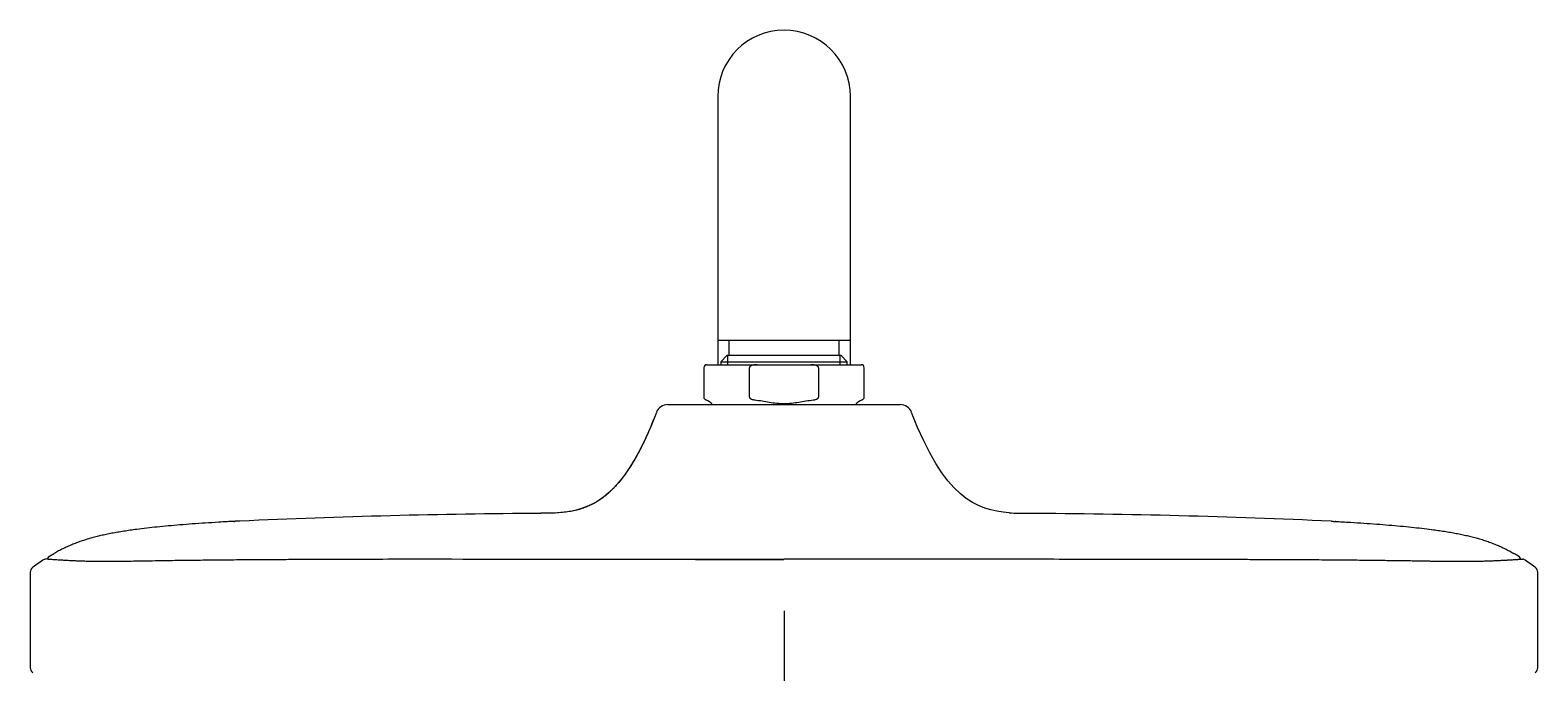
# Model space of a CAD drawing. Header units: millimetres. Extents: x 169 to 4368, y -1049 to 1924.
# Drawn here: x 441.62 to 466.62, y 1205.4 to 1216.06 of the extents above; entities that cross this region are included whole.
import ezdxf

# ---------------------------------------------------------------- set-up
doc = ezdxf.new("R2010")
doc.units = ezdxf.units.MM

msp = doc.modelspace()

# ---------------------------------------------------------------- linework, layer by layer
for p, q in [((453.024, 1214.959), (453.024, 1210.909)), ((455.224, 1210.909), (455.224, 1214.959)), ((455.224, 1210.909), (453.024, 1210.909)), ((453.024, 1210.909), (453.024, 1210.509)), ((453.209, 1210.909), (453.209, 1210.659)), ((455.039, 1210.659), (455.039, 1210.909)), ((455.224, 1210.509), (455.224, 1210.909)), ((453.176, 1210.659), (453.076, 1210.559)), ((455.071, 1210.659), (453.176, 1210.659)), ((453.192, 1210.509), (453.192, 1210.659)), ((455.055, 1210.509), (455.055, 1210.659)), ((455.171, 1210.559), (455.071, 1210.659)), ((452.794, 1210.459), (452.794, 1209.972)), ((452.844, 1210.509), (453.678, 1210.509)), ((453.076, 1210.559), (455.171, 1210.559)), ((453.076, 1210.559), (453.076, 1210.509)), ((453.55, 1209.972), (453.55, 1210.459)), ((453.678, 1210.509), (454.569, 1210.509)), ((454.569, 1210.509), (455.404, 1210.509)), ((454.697, 1210.459), (454.697, 1209.972)), ((455.171, 1210.509), (455.171, 1210.559)), ((455.454, 1209.972), (455.454, 1210.459)), ((452.194, 1209.848), (454.124, 1209.848)), ((454.124, 1209.848), (456.053, 1209.848)), ((441.913, 1207.288), (441.913, 1207.285)), ((466.335, 1207.277), (466.334, 1207.288)), ((441.622, 1207.065), (441.622, 1206.679)), ((466.625, 1206.679), (466.625, 1207.065)), ((441.622, 1206.679), (441.622, 1205.485)), ((441.622, 1206.679), (441.622, 1205.485)), ((466.625, 1205.485), (466.625, 1206.679)), ((466.625, 1205.485), (466.625, 1206.679)), ((454.124, 1206.424), (454.124, 1202.424))]:
    msp.add_line(p, q)
for centre, radius, start, end in [((454.124, 1214.959), 1.1, 0, 180), ((452.844, 1210.459), 0.05, 90, 180), ((455.404, 1210.459), 0.05, 0, 90), ((452.844, 1209.972), 0.05, 180, 253.7398), ((452.774, 1209.732), 0.2, 35.274, 73.7398), ((455.474, 1209.732), 0.2, 106.2602, 144.7257), ((455.404, 1209.972), 0.05, 286.2602, 0), ((452.194, 1209.648), 0.2, 90, 159.3619), ((456.053, 1209.648), 0.2, 20.6379, 90), ((450.905, 1079.417), 128.628, 90.36222, 92.58639), ((452.109, 2382.028), 1173.987, 269.901541, 269.901547), ((458.151, 1212.822), 4.779, 266.5093, 270.0598), ((457.393, 1081.727), 126.318, 89.65433, 89.65439), ((456.14, 2167.835), 959.795, 270.120319, 270.120321), ((457.393, 1081.727), 126.318, 87.36713, 89.65262), ((464.636, 1204.603), 3.198, 58.4309, 60.2173), ((441.731, 1207.063), 0.108, 125.0322, 179.9368), ((445.279, 1202.018), 6.276, 123.042, 125.1184), ((441.894, 1207.192), 0.0946, 88.1629, 112.6906), ((441.963, 1207.285), 0.0504, 136.7393, 176.8754), ((441.963, 1207.285), 0.0502, 136.5583, 176.9811), ((441.963, 1207.285), 0.05, 121.5422, 137.8881), ((454.554, 3931.291), 2724.012, 269.867385, 269.990939), ((453.3, 3071.179), 1863.899, 269.929628, 270.025301), ((466.284, 1207.286), 0.05, 41.6836, 58.4584), ((466.284, 1207.285), 0.0504, 3.0878, 42.2697), ((466.284, 1207.285), 0.0502, 3.0086, 41.8042), ((466.385, 1207.271), 0.01, 57.0851, 112.5763), ((462.968, 1202.018), 6.276, 54.8816, 56.958), ((466.516, 1207.063), 0.108, 0.0646, 54.9665), ((466.516, 1207.063), 0.108, 0.062, 54.9683), ((441.731, 1207.063), 0.108, 179.0471, 179.9368), ((441.73, 1205.485), 0.107, 180.0648, 235.5874), ((466.517, 1205.485), 0.107, 304.4124, 359.9354)]:
    msp.add_arc(centre, radius, start, end)
for points, degree, knots in [([(453.678, 1210.509), (453.666, 1210.509), (453.654, 1210.508), (453.629, 1210.506), (453.617, 1210.504), (453.599, 1210.5), (453.593, 1210.498), (453.582, 1210.493), (453.576, 1210.491), (453.568, 1210.486), (453.566, 1210.484), (453.562, 1210.481), (453.561, 1210.48), (453.559, 1210.478), (453.558, 1210.477), (453.556, 1210.475), (453.555, 1210.474), (453.553, 1210.471), (453.553, 1210.469), (453.551, 1210.467), (453.551, 1210.465), (453.55, 1210.462), (453.55, 1210.461), (453.55, 1210.459)], 3, [0, 0, 0, 0, 0.25, 0.25, 0.5, 0.5, 0.625, 0.625, 0.75, 0.75, 0.8125, 0.8125, 0.84375, 0.84375, 0.875, 0.875, 0.90625, 0.90625, 0.9375, 0.9375, 0.96875, 0.96875, 1, 1, 1, 1]), ([(454.697, 1210.459), (454.697, 1210.461), (454.697, 1210.462), (454.696, 1210.465), (454.696, 1210.467), (454.694, 1210.471), (454.692, 1210.474), (454.688, 1210.478), (454.686, 1210.48), (454.681, 1210.484), (454.679, 1210.486), (454.671, 1210.491), (454.665, 1210.493), (454.654, 1210.498), (454.648, 1210.5), (454.63, 1210.504), (454.618, 1210.506), (454.593, 1210.508), (454.581, 1210.509), (454.569, 1210.509)], 3, [0, 0, 0, 0, 0.03125, 0.03125, 0.0625, 0.0625, 0.125, 0.125, 0.1875, 0.1875, 0.25, 0.25, 0.375, 0.375, 0.5, 0.5, 0.75, 0.75, 1, 1, 1, 1]), ([(453.55, 1209.972), (453.55, 1209.97), (453.55, 1209.968), (453.552, 1209.963), (453.553, 1209.961), (453.555, 1209.957), (453.557, 1209.956), (453.56, 1209.952), (453.561, 1209.951), (453.567, 1209.947), (453.57, 1209.944), (453.578, 1209.94), (453.582, 1209.938), (453.591, 1209.935), (453.595, 1209.933), (453.604, 1209.931), (453.608, 1209.93), (453.621, 1209.927), (453.63, 1209.925), (453.639, 1209.924)], 3, [0, 0, 0, 0, 0.0625, 0.0625, 0.125, 0.125, 0.1875, 0.1875, 0.25, 0.25, 0.375, 0.375, 0.5, 0.5, 0.625, 0.625, 0.75, 0.75, 1, 1, 1, 1]), ([(453.639, 1209.924), (453.68, 1209.92), (453.721, 1209.914), (453.802, 1209.901), (453.842, 1209.894), (453.923, 1209.881), (453.964, 1209.875), (454.025, 1209.869), (454.045, 1209.867), (454.076, 1209.866), (454.086, 1209.865), (454.102, 1209.865), (454.107, 1209.865), (454.117, 1209.865), (454.122, 1209.865), (454.148, 1209.865), (454.168, 1209.865), (454.208, 1209.868), (454.228, 1209.869), (454.289, 1209.876), (454.328, 1209.882), (454.408, 1209.895), (454.448, 1209.901), (454.528, 1209.914), (454.568, 1209.92), (454.608, 1209.924)], 3, [0, 0, 0, 0, 0.125, 0.125, 0.25, 0.25, 0.375, 0.375, 0.4375, 0.4375, 0.46875, 0.46875, 0.484375, 0.484375, 0.5, 0.5, 0.5625, 0.5625, 0.625, 0.625, 0.75, 0.75, 0.875, 0.875, 1, 1, 1, 1]), ([(454.608, 1209.924), (454.617, 1209.925), (454.626, 1209.927), (454.643, 1209.93), (454.652, 1209.933), (454.665, 1209.938), (454.669, 1209.94), (454.677, 1209.944), (454.68, 1209.947), (454.686, 1209.951), (454.687, 1209.952), (454.69, 1209.956), (454.692, 1209.957), (454.694, 1209.961), (454.695, 1209.963), (454.697, 1209.968), (454.697, 1209.97), (454.697, 1209.972)], 3, [0, 0, 0, 0, 0.25, 0.25, 0.5, 0.5, 0.625, 0.625, 0.75, 0.75, 0.8125, 0.8125, 0.875, 0.875, 0.9375, 0.9375, 1, 1, 1, 1]), ([(452.007, 1209.718), (451.991, 1209.676), (451.963, 1209.605), (451.914, 1209.483), (451.865, 1209.37), (451.815, 1209.26), (451.766, 1209.158), (451.715, 1209.059), (451.664, 1208.966), (451.613, 1208.878), (451.563, 1208.799), (451.514, 1208.725), (451.465, 1208.658), (451.419, 1208.598), (451.374, 1208.545), (451.333, 1208.498), (451.296, 1208.459), (451.265, 1208.428), (451.233, 1208.397), (451.194, 1208.363), (451.143, 1208.321), (451.078, 1208.273), (451.003, 1208.225), (450.928, 1208.185), (450.853, 1208.151), (450.774, 1208.121), (450.684, 1208.095), (450.586, 1208.074), (450.476, 1208.059), (450.359, 1208.049), (450.225, 1208.044), (450.142, 1208.043), (450.091, 1208.043)], 3, [0, 0, 0, 0, 0.044153, 0.090549, 0.13716, 0.179651, 0.220453, 0.259932, 0.299423, 0.335895, 0.369745, 0.401205, 0.43131, 0.459112, 0.483605, 0.506567, 0.526024, 0.541441, 0.55505, 0.573891, 0.597023, 0.627248, 0.661284, 0.6925, 0.719955, 0.749881, 0.784086, 0.820372, 0.859818, 0.902228, 0.950117, 1, 1, 1, 1]), ([(445.101, 1207.914), (445.03, 1207.911), (443.793, 1207.844), (442.912, 1207.753), (442.452, 1207.624), (442.023, 1207.379)], 4, [0, 0, 0, 0, 0, 0.055816, 1, 1, 1, 1, 1]), ([(463.196, 1207.912), (463.253, 1207.909), (464.471, 1207.842), (465.34, 1207.751), (465.795, 1207.624), (466.224, 1207.379)], 4, [0, 0, 0, 0, 0, 0.046417, 1, 1, 1, 1, 1]), ([(441.897, 1207.287), (441.901, 1207.286), (441.906, 1207.286), (441.918, 1207.285), (441.926, 1207.284), (441.945, 1207.283), (441.957, 1207.282), (441.979, 1207.281), (441.987, 1207.28), (442.005, 1207.279), (442.015, 1207.279), (442.038, 1207.277), (442.05, 1207.276), (442.079, 1207.274), (442.095, 1207.273), (442.131, 1207.271), (442.151, 1207.27), (442.185, 1207.268), (442.198, 1207.267), (442.224, 1207.266), (442.238, 1207.265), (442.268, 1207.263), (442.284, 1207.263), (442.309, 1207.261), (442.318, 1207.261), (442.336, 1207.26), (442.345, 1207.26), (442.375, 1207.258), (442.395, 1207.257), (442.44, 1207.256), (442.464, 1207.255), (442.502, 1207.254), (442.515, 1207.253), (442.543, 1207.252), (442.585, 1207.251), (442.632, 1207.25), (442.681, 1207.25), (442.699, 1207.249), (442.734, 1207.249), (442.752, 1207.249), (442.807, 1207.248), (442.846, 1207.248), (442.928, 1207.248), (442.97, 1207.248), (443.059, 1207.249), (443.105, 1207.249), (443.249, 1207.251), (443.35, 1207.252), (443.48, 1207.255), (443.506, 1207.255), (443.559, 1207.256), (443.586, 1207.256), (443.666, 1207.258), (443.721, 1207.258), (443.884, 1207.261), (443.995, 1207.263), (444.135, 1207.265), (444.163, 1207.265), (444.22, 1207.266), (444.248, 1207.266), (444.332, 1207.267), (444.389, 1207.268), (444.559, 1207.27), (444.673, 1207.271), (444.901, 1207.273), (445.016, 1207.274), (445.245, 1207.276), (445.36, 1207.277), (445.591, 1207.279), (445.706, 1207.279), (445.937, 1207.28), (446.052, 1207.281), (446.399, 1207.282), (446.63, 1207.283), (447.092, 1207.284), (447.324, 1207.285), (447.787, 1207.286), (448.018, 1207.286), (448.249, 1207.287)], 3, [0, 0, 0, 0, 0.0625, 0.0625, 0.125, 0.125, 0.1875, 0.1875, 0.21875, 0.21875, 0.25, 0.25, 0.28125, 0.28125, 0.3125, 0.3125, 0.34375, 0.34375, 0.359375, 0.359375, 0.375, 0.375, 0.390625, 0.390625, 0.398438, 0.398438, 0.40625, 0.40625, 0.421875, 0.421875, 0.4375, 0.4375, 0.445313, 0.445313, 0.453125, 0.46875, 0.46875, 0.476563, 0.476563, 0.484375, 0.484375, 0.5, 0.5, 0.515625, 0.515625, 0.53125, 0.53125, 0.5625, 0.5625, 0.570313, 0.570313, 0.578125, 0.578125, 0.59375, 0.59375, 0.625, 0.625, 0.632813, 0.632813, 0.640625, 0.640625, 0.65625, 0.65625, 0.6875, 0.6875, 0.71875, 0.71875, 0.75, 0.75, 0.78125, 0.78125, 0.8125, 0.8125, 0.875, 0.875, 0.9375, 0.9375, 1, 1, 1, 1]), ([(466.382, 1207.28), (466.382, 1207.28), (466.382, 1207.28), (466.38, 1207.28), (466.375, 1207.28), (466.368, 1207.279), (466.358, 1207.278), (466.348, 1207.277), (466.335, 1207.277), (466.321, 1207.276), (466.305, 1207.275), (466.287, 1207.274), (466.268, 1207.272), (466.247, 1207.271), (466.225, 1207.27), (466.202, 1207.268), (466.177, 1207.267), (466.151, 1207.265), (466.124, 1207.264), (466.095, 1207.262), (466.065, 1207.26), (466.034, 1207.259), (466.002, 1207.257), (465.968, 1207.255), (465.933, 1207.254), (465.897, 1207.252), (465.859, 1207.251), (465.821, 1207.249), (465.781, 1207.248), (465.74, 1207.247), (465.697, 1207.245), (465.653, 1207.244), (465.608, 1207.244), (465.561, 1207.243), (465.512, 1207.243), (465.461, 1207.242), (465.409, 1207.242), (465.354, 1207.242), (465.296, 1207.242), (465.236, 1207.242), (465.174, 1207.243), (465.108, 1207.243), (465.039, 1207.244), (464.967, 1207.245), (464.89, 1207.246), (464.81, 1207.247), (464.724, 1207.249), (464.634, 1207.25), (464.538, 1207.252), (464.436, 1207.253), (464.328, 1207.255), (464.212, 1207.256), (464.088, 1207.258), (463.956, 1207.26), (463.815, 1207.261), (463.664, 1207.263), (463.502, 1207.265), (463.328, 1207.266), (463.14, 1207.268), (462.937, 1207.269), (462.716, 1207.27), (462.475, 1207.272), (462.212, 1207.273), (461.922, 1207.274), (461.602, 1207.275), (461.248, 1207.276), (460.85, 1207.277), (460.405, 1207.278), (459.886, 1207.278), (459.286, 1207.279), (458.528, 1207.28), (457.612, 1207.28), (456.047, 1207.281), (454.988, 1207.281), (454.124, 1207.281)], 3, [0, 0, 0, 0, 0.014425, 0.061743, 0.102539, 0.136876, 0.165197, 0.189372, 0.2105, 0.229256, 0.246103, 0.261363, 0.275222, 0.28788, 0.299403, 0.310025, 0.319821, 0.328901, 0.337344, 0.345225, 0.352607, 0.359529, 0.366054, 0.372206, 0.378021, 0.38352, 0.388745, 0.393721, 0.398478, 0.403039, 0.407432, 0.411684, 0.415818, 0.419855, 0.423817, 0.427726, 0.431601, 0.435463, 0.439333, 0.443223, 0.447157, 0.451158, 0.455242, 0.459435, 0.46376, 0.468236, 0.472886, 0.477739, 0.482824, 0.488161, 0.493798, 0.499748, 0.506067, 0.512764, 0.519881, 0.527471, 0.535577, 0.544276, 0.553598, 0.563699, 0.574624, 0.586521, 0.599499, 0.613829, 0.629589, 0.647013, 0.666461, 0.688435, 0.713438, 0.7429, 0.778644, 0.823433, 0.883432, 1, 1, 1, 1])]:
    msp.add_open_spline(points, degree=degree, knots=knots)
for points, degree in [([(452.007, 1209.718), (451.541, 1208.482), (451.066, 1208.162), (450.588, 1208.076)], 3), ([(457.86, 1208.052), (457.315, 1208.09), (456.771, 1208.309), (456.24, 1209.718)], 3), ([(441.937, 1207.328), (441.958, 1207.341), (441.98, 1207.354), (442.001, 1207.367), (442.023, 1207.379)], 4)]:
    msp.add_open_spline(points, degree=degree)

doc.saveas('drawing.dxf')
